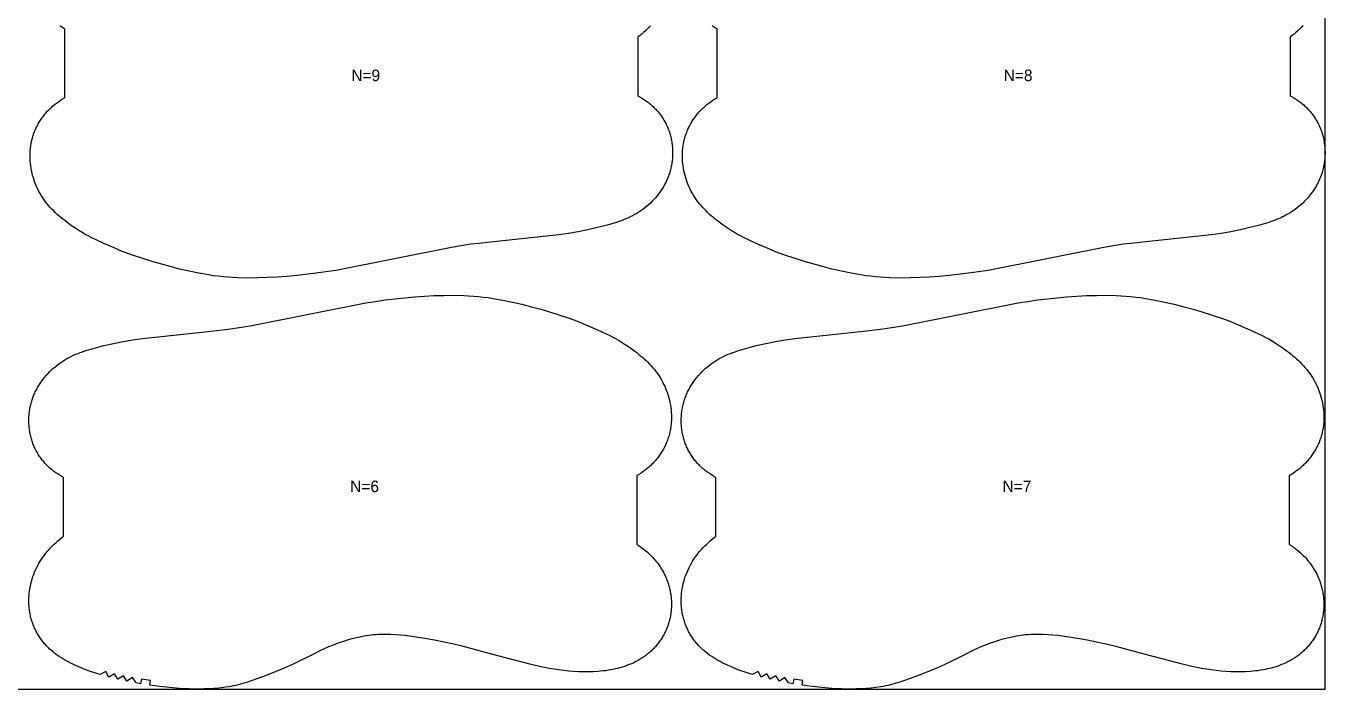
# Model space of a CAD drawing. Header units: inches. Extents: x 0 to 1970, y -81 to 1075.
# Drawn here: x 1409 to 1970, y -81 to 206 of the extents above; entities that cross this region are included whole.
import ezdxf

# ---------------------------------------------------------------- set-up
doc = ezdxf.new("R2010")
doc.units = ezdxf.units.IN

msp = doc.modelspace()

# ---------------------------------------------------------------- linework, layer by layer
at = {"layer": '1'}
for points in [[(0.4971, -81.331), (1970.2823, -81.331), (1970.2823, 1074.6588), (0.4971, 1074.6588), (0.4971, -81.331)], [(1581.2191, -59.444), (1572.8089, -58.2018), (1570.694, -57.9779), (1568.5747, -57.8054), (1566.4524, -57.6958), (1565.3905, -57.6683), (1564.3283, -57.661), (1563.2661, -57.675), (1562.2041, -57.7102), (1561.143, -57.7664), (1560.0829, -57.8431), (1559.0244, -57.9401), (1557.9678, -58.0569), (1556.9136, -58.1932), (1555.8621, -58.3487), (1554.8137, -58.523), (1553.7687, -58.7156), (1551.689, -59.1534), (1549.624, -59.6579), (1547.5747, -60.2248), (1545.5425, -60.8506), (1543.5296, -61.5352), (1541.5384, -62.2792), (1539.5715, -63.0833), (1537.6298, -63.9457), (1535.7088, -64.8545), (1532.7429, -66.331), (1524.2901, -70.5389), (1520.4179, -72.2934), (1516.4986, -73.9413), (1512.5431, -75.4979), (1508.5535, -76.9679), (1506.5453, -77.6683), (1504.5254, -78.3324), (1502.4906, -78.945), (1501.4668, -79.2273), (1500.438, -79.491), (1499.4042, -79.7346), (1498.3656, -79.9584), (1497.3227, -80.1628), (1496.2761, -80.3484), (1494.1735, -80.6653), (1492.0616, -80.9136), (1489.944, -81.098), (1487.8224, -81.2246), (1485.6981, -81.3001), (1483.5724, -81.331), (1481.4465, -81.3227), (1479.3213, -81.276), (1477.1975, -81.1907), (1475.0756, -81.0665), (1470.8399, -80.7071), (1466.6149, -80.2299), (1462.263, -79.6464), (1462.5492, -77.667), (1458.6361, -77.0615), (1458.3101, -79.0348), (1456.3386, -78.6981), (1454.7428, -76.3734), (1452.4085, -77.954), (1450.8779, -75.588), (1448.5009, -77.1006), (1447.0436, -74.6892), (1444.6213, -76.1282), (1443.2373, -73.6736), (1440.7723, -75.0391), (1438.951, -74.4776), (1437.1406, -73.8834), (1435.3435, -73.2516), (1433.5622, -72.5776), (1431.5965, -71.7703), (1429.6581, -70.8996), (1428.7005, -70.4389), (1427.7514, -69.9604), (1426.8114, -69.4636), (1425.881, -68.9478), (1424.9611, -68.4122), (1424.0534, -67.8557), (1423.1602, -67.2771), (1422.2835, -66.675), (1421.4253, -66.0482), (1420.5878, -65.3954), (1419.7731, -64.7154), (1419.3749, -64.3647), (1418.9833, -64.0068), (1418.5983, -63.6415), (1418.2202, -63.2688), (1417.8491, -62.889), (1417.4851, -62.5022), (1417.1284, -62.1086), (1416.779, -61.7083), (1416.4372, -61.3015), (1416.1029, -60.8883), (1415.7764, -60.4688), (1415.4578, -60.0433), (1415.1471, -59.6118), (1414.8446, -59.1746), (1414.5503, -58.7318), (1414.2644, -58.2835), (1413.987, -57.8298), (1413.7182, -57.3711), (1413.4582, -56.9073), (1413.207, -56.4387), (1412.9647, -55.9654), (1412.7313, -55.4877), (1412.5071, -55.0057), (1412.292, -54.5195), (1412.0862, -54.0294), (1411.8896, -53.5356), (1411.7025, -53.0382), (1411.5248, -52.5373), (1411.3567, -52.0332), (1411.1983, -51.5261), (1411.0496, -51.0161), (1410.9107, -50.5034), (1410.7816, -49.9882), (1410.6626, -49.4706), (1410.5536, -48.9509), (1410.4545, -48.4292), (1410.3654, -47.9057), (1410.2861, -47.3806), (1410.2166, -46.854), (1410.1567, -46.3262), (1410.1065, -45.7973), (1410.0658, -45.2675), (1410.0346, -44.737), (1410.0128, -44.2059), (1409.9971, -43.1429), (1410.0181, -42.0799), (1410.0752, -41.0185), (1410.1679, -39.9598), (1410.2956, -38.905), (1410.4578, -37.855), (1410.6538, -36.8106), (1410.8831, -35.7728), (1411.1451, -34.7425), (1411.4394, -33.7206), (1411.7652, -32.708), (1412.1222, -31.7057), (1412.5101, -30.7149), (1412.929, -29.7371), (1413.3788, -28.7734), (1413.8594, -27.8254), (1414.3707, -26.8942), (1414.9128, -25.9813), (1415.4855, -25.0879), (1416.0885, -24.2151), (1416.7201, -23.3626), (1417.3784, -22.53), (1418.0614, -21.7165), (1418.7671, -20.9216), (1419.4935, -20.1449), (1420.2388, -19.3856), (1421.0008, -18.6434), (1421.7779, -17.9175), (1422.5691, -17.2075), (1423.3737, -16.5129), (1424.1909, -15.8333), (1424.9971, -15.1975), (1424.9971, 10.1636), (1424.4186, 10.476), (1423.5005, 11.0121), (1422.6009, 11.5791), (1421.7216, 12.1767), (1421.2901, 12.4869), (1420.8641, 12.8048), (1420.444, 13.1302), (1420.0299, 13.4631), (1419.622, 13.8036), (1419.2205, 14.1515), (1418.8257, 14.507), (1418.4376, 14.8699), (1418.0565, 15.2402), (1417.6825, 15.6178), (1417.3159, 16.0025), (1416.9567, 16.3942), (1416.605, 16.7928), (1416.2612, 17.1981), (1415.9252, 17.6099), (1415.5974, 18.0282), (1415.2777, 18.4528), (1414.9664, 18.8835), (1414.6637, 19.3201), (1414.3696, 19.7626), (1414.0844, 20.2108), (1413.8082, 20.6646), (1413.5411, 21.1238), (1413.2833, 21.5882), (1413.0349, 22.0578), (1412.796, 22.5323), (1412.5667, 23.0115), (1412.3469, 23.4952), (1412.1368, 23.9831), (1411.9363, 24.4752), (1411.7454, 24.9712), (1411.5643, 25.4708), (1411.3929, 25.9738), (1411.2314, 26.4802), (1411.0797, 26.9896), (1410.9378, 27.5018), (1410.8058, 28.0166), (1410.6838, 28.5339), (1410.5718, 29.0534), (1410.4698, 29.5749), (1410.3779, 30.0982), (1410.2959, 30.6232), (1410.224, 31.1495), (1410.162, 31.6772), (1410.1099, 32.2059), (1410.0678, 32.7355), (1410.0354, 33.2659), (1410.0129, 33.7968), (1410.0001, 34.3281), (1409.9971, 34.8596), (1410.0037, 35.3911), (1410.02, 35.9224), (1410.046, 36.4534), (1410.0815, 36.9838), (1410.1266, 37.5136), (1410.1812, 38.0424), (1410.2453, 38.5703), (1410.3189, 39.0968), (1410.4019, 39.622), (1410.4943, 40.1455), (1410.5961, 40.6673), (1410.7073, 41.187), (1410.8279, 41.7047), (1410.9579, 42.22), (1411.0972, 42.7328), (1411.2458, 43.2429), (1411.4037, 43.7502), (1411.5709, 44.2544), (1411.7474, 44.7553), (1411.9331, 45.2529), (1412.1281, 45.7468), (1412.3322, 46.237), (1412.5456, 46.7232), (1412.7679, 47.2054), (1412.9992, 47.6834), (1413.2392, 48.1572), (1413.4877, 48.6266), (1413.7447, 49.0916), (1414.0099, 49.552), (1414.2831, 50.0078), (1414.8533, 50.9051), (1415.454, 51.7826), (1416.0838, 52.6396), (1416.7415, 53.4753), (1417.4259, 54.2889), (1418.1361, 55.0798), (1418.8712, 55.8475), (1419.6303, 56.5914), (1420.4125, 57.3108), (1421.217, 58.0053), (1422.0429, 58.6742), (1422.8892, 59.3169), (1423.7552, 59.933), (1424.6396, 60.5224), (1424.9971, 60.7454), (1425.5415, 61.085), (1426.4596, 61.6209), (1427.3929, 62.1299), (1428.3402, 62.6122), (1429.3004, 63.0675), (1430.2725, 63.4961), (1431.2553, 63.8982), (1432.2476, 64.2759), (1433.2483, 64.6318), (1434.2562, 64.9684), (1436.289, 65.5936), (1438.3367, 66.1719), (1442.4525, 67.2404), (1446.5937, 68.1967), (1450.7617, 69.0348), (1454.9538, 69.7432), (1459.1651, 70.32), (1488.76, 73.4555), (1493.7221, 74.0429), (1497.2028, 74.4549), (1505.5958, 75.8147), (1555.6383, 85.7322), (1559.8356, 86.4066), (1564.0452, 87.0037), (1572.4885, 88.0065), (1576.7231, 88.383), (1580.9646, 88.673), (1585.2106, 88.8816), (1589.4602, 89.0077), (1593.712, 89.0429), (1597.9622, 88.9547), (1600.0853, 88.8531), (1602.2059, 88.7101), (1604.3232, 88.5247), (1606.4362, 88.2958), (1608.5441, 88.0232), (1610.6466, 87.7097), (1614.8341, 86.9736), (1618.9976, 86.1141), (1623.1385, 85.1516), (1627.2582, 84.1017), (1631.3552, 82.9671), (1634.5688, 82.0139), (1639.4818, 80.4667), (1643.5155, 79.1193), (1645.5173, 78.405), (1647.5039, 77.6517), (1649.4727, 76.8542), (1651.4275, 76.0212), (1655.8472, 74.0429), (1659.192, 72.5457), (1661.1089, 71.6279), (1662.9991, 70.6594), (1663.9314, 70.151), (1664.8546, 69.626), (1666.6741, 68.5288), (1668.4576, 67.3723), (1670.2053, 66.1612), (1671.9162, 64.8986), (1672.7793, 64.218), (1673.5855, 63.5822), (1674.4027, 62.9026), (1675.2073, 62.208), (1675.9985, 61.498), (1676.7756, 60.7721), (1677.5376, 60.0299), (1678.2828, 59.2706), (1679.0093, 58.4939), (1679.715, 57.699), (1680.398, 56.8855), (1681.0563, 56.0529), (1681.6879, 55.2004), (1682.2909, 54.3276), (1682.8636, 53.4342), (1683.4057, 52.5213), (1683.917, 51.5901), (1684.3976, 50.6421), (1684.8474, 49.6784), (1685.2663, 48.7006), (1685.6542, 47.7098), (1686.0112, 46.7075), (1686.337, 45.6949), (1686.6312, 44.673), (1686.8933, 43.6427), (1687.1226, 42.6049), (1687.3186, 41.5605), (1687.4808, 40.5105), (1687.6085, 39.4557), (1687.7012, 38.397), (1687.7583, 37.3355), (1687.7793, 36.2726), (1687.7636, 35.2096), (1687.7418, 34.6785), (1687.7106, 34.148), (1687.6699, 33.6182), (1687.6197, 33.0893), (1687.5598, 32.5615), (1687.4903, 32.0349), (1687.411, 31.5098), (1687.3219, 30.9863), (1687.2228, 30.4646), (1687.1138, 29.9449), (1686.9947, 29.4273), (1686.8657, 28.9121), (1686.7268, 28.3994), (1686.5781, 27.8894), (1686.4196, 27.3823), (1686.2516, 26.8782), (1686.0739, 26.3773), (1685.8868, 25.8799), (1685.6902, 25.3861), (1685.4844, 24.896), (1685.2693, 24.4098), (1685.045, 23.9278), (1684.8117, 23.4501), (1684.5694, 22.9768), (1684.3182, 22.5082), (1684.0582, 22.0444), (1683.7894, 21.5857), (1683.512, 21.132), (1683.2261, 20.6837), (1682.9318, 20.2409), (1682.6293, 19.8037), (1682.3186, 19.3722), (1682, 18.9467), (1681.6735, 18.5272), (1681.3392, 18.114), (1680.9974, 17.7072), (1680.648, 17.3069), (1680.2913, 16.9133), (1679.9273, 16.5265), (1679.5562, 16.1467), (1679.1781, 15.774), (1678.7931, 15.4087), (1678.4015, 15.0508), (1678.0033, 14.7001), (1677.1886, 14.0201), (1676.3511, 13.3673), (1675.4929, 12.7405), (1674.6162, 12.1384), (1673.7229, 11.5598), (1672.8153, 11.0033), (1672.7793, 10.9824), (1672.7793, -18.6701), (1673.1368, -18.8931), (1674.0212, -19.4825), (1674.8871, -20.0986), (1675.7335, -20.7413), (1676.5594, -21.4102), (1677.3639, -22.1047), (1678.1461, -22.8241), (1678.9052, -23.568), (1679.6403, -24.3357), (1680.3505, -25.1266), (1681.0349, -25.9402), (1681.6926, -26.7759), (1682.3224, -27.6329), (1682.9231, -28.5104), (1683.4932, -29.4077), (1683.7665, -29.8635), (1684.0317, -30.3239), (1684.2887, -30.7889), (1684.5372, -31.2583), (1684.7772, -31.7321), (1685.0084, -32.2101), (1685.2308, -32.6923), (1685.4442, -33.1785), (1685.6483, -33.6687), (1685.8433, -34.1626), (1686.029, -34.6602), (1686.2055, -35.1611), (1686.3727, -35.6653), (1686.5306, -36.1726), (1686.6792, -36.6827), (1686.8185, -37.1955), (1686.9485, -37.7108), (1687.0691, -38.2285), (1687.1803, -38.7482), (1687.2821, -39.27), (1687.3745, -39.7935), (1687.4575, -40.3187), (1687.5311, -40.8452), (1687.5952, -41.3731), (1687.6498, -41.9019), (1687.6949, -42.4317), (1687.7304, -42.9621), (1687.7564, -43.4931), (1687.7727, -44.0244), (1687.7793, -44.5559), (1687.7763, -45.0874), (1687.7635, -45.6187), (1687.741, -46.1496), (1687.7086, -46.68), (1687.6664, -47.2096), (1687.6144, -47.7383), (1687.5524, -48.266), (1687.4804, -48.7923), (1687.3985, -49.3173), (1687.3066, -49.8406), (1687.2046, -50.3621), (1687.0926, -50.8816), (1686.9705, -51.3989), (1686.8386, -51.9137), (1686.6967, -52.4259), (1686.545, -52.9353), (1686.3834, -53.4417), (1686.2121, -53.9447), (1686.031, -54.4443), (1685.8401, -54.9403), (1685.6396, -55.4324), (1685.4294, -55.9203), (1685.2097, -56.404), (1684.9803, -56.8832), (1684.7415, -57.3577), (1684.4931, -57.8273), (1684.2353, -58.2917), (1683.9682, -58.7509), (1683.692, -59.2047), (1683.4068, -59.6529), (1683.1127, -60.0954), (1682.8099, -60.532), (1682.4987, -60.9627), (1682.179, -61.3873), (1681.8511, -61.8056), (1681.5152, -62.2174), (1681.1713, -62.6227), (1680.8197, -63.0213), (1680.4605, -63.413), (1680.0939, -63.7977), (1679.7199, -64.1753), (1679.3388, -64.5456), (1678.9507, -64.9085), (1678.5558, -65.2639), (1678.1544, -65.6119), (1677.7465, -65.9524), (1677.3324, -66.2853), (1676.9123, -66.6107), (1676.4863, -66.9286), (1676.0547, -67.2388), (1675.1755, -67.8364), (1674.2759, -68.4034), (1673.3577, -68.9395), (1672.4224, -69.4447), (1671.4714, -69.9187), (1670.506, -70.3621), (1669.5274, -70.7753), (1668.5366, -71.1589), (1667.5348, -71.5134), (1666.5233, -71.8393), (1665.5031, -72.1372), (1664.4755, -72.4075), (1663.4415, -72.6509), (1662.4018, -72.8686), (1661.3571, -73.062), (1660.3081, -73.2323), (1659.2555, -73.3809), (1658.1998, -73.509), (1656.0822, -73.7094), (1653.96, -73.8425), (1651.8355, -73.9111), (1649.7102, -73.9167), (1647.5858, -73.8605), (1645.4639, -73.7444), (1643.3454, -73.5725), (1641.2312, -73.3496), (1639.1219, -73.0802), (1637.0186, -72.7681), (1634.9224, -72.4133), (1632.8343, -72.015), (1630.7555, -71.5723), (1626.6254, -70.5675), (1610.6296, -66.331), (1597.8563, -62.948), (1593.7218, -61.9574), (1589.5702, -61.0406), (1585.402, -60.2037), (1581.2191, -59.444)], [(1863.2191, -59.444), (1854.8089, -58.2018), (1852.694, -57.9779), (1850.5747, -57.8054), (1848.4524, -57.6958), (1847.3905, -57.6683), (1846.3283, -57.661), (1845.2661, -57.675), (1844.2041, -57.7102), (1843.143, -57.7664), (1842.0829, -57.8431), (1841.0244, -57.9401), (1839.9678, -58.0569), (1838.9136, -58.1932), (1837.8621, -58.3487), (1836.8137, -58.523), (1835.7687, -58.7156), (1833.689, -59.1534), (1831.624, -59.6579), (1829.5747, -60.2248), (1827.5425, -60.8506), (1825.5296, -61.5352), (1823.5384, -62.2792), (1821.5715, -63.0833), (1819.6298, -63.9457), (1817.7088, -64.8545), (1814.7429, -66.331), (1806.2901, -70.5389), (1802.4179, -72.2934), (1798.4986, -73.9413), (1794.5431, -75.4979), (1790.5535, -76.9679), (1788.5453, -77.6683), (1786.5254, -78.3324), (1784.4906, -78.945), (1783.4668, -79.2273), (1782.438, -79.491), (1781.4042, -79.7346), (1780.3656, -79.9584), (1779.3227, -80.1628), (1778.2761, -80.3484), (1776.1735, -80.6653), (1774.0616, -80.9136), (1771.944, -81.098), (1769.8224, -81.2246), (1767.6981, -81.3001), (1765.5724, -81.331), (1763.4465, -81.3227), (1761.3213, -81.276), (1759.1975, -81.1907), (1757.0756, -81.0665), (1752.8399, -80.7071), (1748.6149, -80.2299), (1744.263, -79.6464), (1744.5492, -77.667), (1740.6361, -77.0615), (1740.3101, -79.0348), (1738.3386, -78.6981), (1736.7428, -76.3734), (1734.4085, -77.954), (1732.8779, -75.588), (1730.5009, -77.1006), (1729.0436, -74.6892), (1726.6213, -76.1282), (1725.2373, -73.6736), (1722.7723, -75.0391), (1720.951, -74.4776), (1719.1406, -73.8834), (1717.3435, -73.2516), (1715.5622, -72.5776), (1713.5965, -71.7703), (1711.6581, -70.8996), (1710.7005, -70.4389), (1709.7514, -69.9604), (1708.8114, -69.4636), (1707.881, -68.9478), (1706.9611, -68.4122), (1706.0534, -67.8557), (1705.1602, -67.2771), (1704.2835, -66.675), (1703.4253, -66.0482), (1702.5878, -65.3954), (1701.7731, -64.7154), (1701.3749, -64.3647), (1700.9833, -64.0068), (1700.5983, -63.6415), (1700.2202, -63.2688), (1699.8491, -62.889), (1699.4851, -62.5022), (1699.1284, -62.1086), (1698.779, -61.7083), (1698.4372, -61.3015), (1698.1029, -60.8883), (1697.7764, -60.4688), (1697.4578, -60.0433), (1697.1471, -59.6118), (1696.8446, -59.1746), (1696.5503, -58.7318), (1696.2644, -58.2835), (1695.987, -57.8298), (1695.7182, -57.3711), (1695.4582, -56.9073), (1695.207, -56.4387), (1694.9647, -55.9654), (1694.7313, -55.4877), (1694.5071, -55.0057), (1694.292, -54.5195), (1694.0862, -54.0294), (1693.8896, -53.5356), (1693.7025, -53.0382), (1693.5248, -52.5373), (1693.3567, -52.0332), (1693.1983, -51.5261), (1693.0496, -51.0161), (1692.9107, -50.5034), (1692.7816, -49.9882), (1692.6626, -49.4706), (1692.5536, -48.9509), (1692.4545, -48.4292), (1692.3654, -47.9057), (1692.2861, -47.3806), (1692.2166, -46.854), (1692.1567, -46.3262), (1692.1065, -45.7973), (1692.0658, -45.2675), (1692.0346, -44.737), (1692.0128, -44.2059), (1691.9971, -43.1429), (1692.0181, -42.0799), (1692.0752, -41.0185), (1692.1679, -39.9598), (1692.2956, -38.905), (1692.4578, -37.855), (1692.6538, -36.8106), (1692.8831, -35.7728), (1693.1451, -34.7425), (1693.4394, -33.7206), (1693.7652, -32.708), (1694.1222, -31.7057), (1694.5101, -30.7149), (1694.929, -29.7371), (1695.3788, -28.7734), (1695.8594, -27.8254), (1696.3707, -26.8942), (1696.9128, -25.9813), (1697.4855, -25.0879), (1698.0885, -24.2151), (1698.7201, -23.3626), (1699.3784, -22.53), (1700.0614, -21.7165), (1700.7671, -20.9216), (1701.4935, -20.1449), (1702.2388, -19.3856), (1703.0008, -18.6434), (1703.7779, -17.9175), (1704.5691, -17.2075), (1705.3737, -16.5129), (1706.1909, -15.8333), (1706.9971, -15.1975), (1706.9971, 10.1636), (1706.4186, 10.476), (1705.5005, 11.0121), (1704.6009, 11.5791), (1703.7216, 12.1767), (1703.2901, 12.4869), (1702.8641, 12.8048), (1702.444, 13.1302), (1702.0299, 13.4631), (1701.622, 13.8036), (1701.2205, 14.1515), (1700.8257, 14.507), (1700.4376, 14.8699), (1700.0565, 15.2402), (1699.6825, 15.6178), (1699.3159, 16.0025), (1698.9567, 16.3942), (1698.605, 16.7928), (1698.2612, 17.1981), (1697.9252, 17.6099), (1697.5974, 18.0282), (1697.2777, 18.4528), (1696.9664, 18.8835), (1696.6637, 19.3201), (1696.3696, 19.7626), (1696.0844, 20.2108), (1695.8082, 20.6646), (1695.5411, 21.1238), (1695.2833, 21.5882), (1695.0349, 22.0578), (1694.796, 22.5323), (1694.5667, 23.0115), (1694.3469, 23.4952), (1694.1368, 23.9831), (1693.9363, 24.4752), (1693.7454, 24.9712), (1693.5643, 25.4708), (1693.3929, 25.9738), (1693.2314, 26.4802), (1693.0797, 26.9896), (1692.9378, 27.5018), (1692.8058, 28.0166), (1692.6838, 28.5339), (1692.5718, 29.0534), (1692.4698, 29.5749), (1692.3779, 30.0982), (1692.2959, 30.6232), (1692.224, 31.1495), (1692.162, 31.6772), (1692.1099, 32.2059), (1692.0678, 32.7355), (1692.0354, 33.2659), (1692.0129, 33.7968), (1692.0001, 34.3281), (1691.9971, 34.8596), (1692.0037, 35.3911), (1692.02, 35.9224), (1692.046, 36.4534), (1692.0815, 36.9838), (1692.1266, 37.5136), (1692.1812, 38.0424), (1692.2453, 38.5703), (1692.3189, 39.0968), (1692.4019, 39.622), (1692.4943, 40.1455), (1692.5961, 40.6673), (1692.7073, 41.187), (1692.8279, 41.7047), (1692.9579, 42.22), (1693.0972, 42.7328), (1693.2458, 43.2429), (1693.4037, 43.7502), (1693.5709, 44.2544), (1693.7474, 44.7553), (1693.9331, 45.2529), (1694.1281, 45.7468), (1694.3322, 46.237), (1694.5456, 46.7232), (1694.7679, 47.2054), (1694.9992, 47.6834), (1695.2392, 48.1572), (1695.4877, 48.6266), (1695.7447, 49.0916), (1696.0099, 49.552), (1696.2831, 50.0078), (1696.8533, 50.9051), (1697.454, 51.7826), (1698.0838, 52.6396), (1698.7415, 53.4753), (1699.4259, 54.2889), (1700.1361, 55.0798), (1700.8712, 55.8475), (1701.6303, 56.5914), (1702.4125, 57.3108), (1703.217, 58.0053), (1704.0429, 58.6742), (1704.8892, 59.3169), (1705.7552, 59.933), (1706.6396, 60.5224), (1706.9971, 60.7454), (1707.5415, 61.085), (1708.4596, 61.6209), (1709.3929, 62.1299), (1710.3402, 62.6122), (1711.3004, 63.0675), (1712.2725, 63.4961), (1713.2553, 63.8982), (1714.2476, 64.2759), (1715.2483, 64.6318), (1716.2562, 64.9684), (1718.289, 65.5936), (1720.3367, 66.1719), (1724.4525, 67.2404), (1728.5937, 68.1967), (1732.7617, 69.0348), (1736.9538, 69.7432), (1741.1651, 70.32), (1770.76, 73.4555), (1775.7221, 74.0429), (1779.2028, 74.4549), (1787.5958, 75.8147), (1837.6383, 85.7322), (1841.8356, 86.4066), (1846.0452, 87.0037), (1854.4885, 88.0065), (1858.7231, 88.383), (1862.9646, 88.673), (1867.2106, 88.8816), (1871.4602, 89.0077), (1875.712, 89.0429), (1879.9622, 88.9547), (1882.0853, 88.8531), (1884.2059, 88.7101), (1886.3232, 88.5247), (1888.4362, 88.2958), (1890.5441, 88.0232), (1892.6466, 87.7097), (1896.8341, 86.9736), (1900.9976, 86.1141), (1905.1385, 85.1516), (1909.2582, 84.1017), (1913.3552, 82.9671), (1916.5688, 82.0139), (1921.4818, 80.4667), (1925.5155, 79.1193), (1927.5173, 78.405), (1929.5039, 77.6517), (1931.4727, 76.8542), (1933.4275, 76.0212), (1937.8472, 74.0429), (1941.192, 72.5457), (1943.1089, 71.6279), (1944.9991, 70.6594), (1945.9314, 70.151), (1946.8546, 69.626), (1948.6741, 68.5288), (1950.4576, 67.3723), (1952.2053, 66.1612), (1953.9162, 64.8986), (1954.7793, 64.218), (1955.5855, 63.5822), (1956.4027, 62.9026), (1957.2073, 62.208), (1957.9985, 61.498), (1958.7756, 60.7721), (1959.5376, 60.0299), (1960.2828, 59.2706), (1961.0093, 58.4939), (1961.715, 57.699), (1962.398, 56.8855), (1963.0563, 56.0529), (1963.6879, 55.2004), (1964.2909, 54.3276), (1964.8636, 53.4342), (1965.4057, 52.5213), (1965.917, 51.5901), (1966.3976, 50.6421), (1966.8474, 49.6784), (1967.2663, 48.7006), (1967.6542, 47.7098), (1968.0112, 46.7075), (1968.337, 45.6949), (1968.6312, 44.673), (1968.8933, 43.6427), (1969.1226, 42.6049), (1969.3186, 41.5605), (1969.4808, 40.5105), (1969.6085, 39.4557), (1969.7012, 38.397), (1969.7583, 37.3355), (1969.7793, 36.2726), (1969.7636, 35.2096), (1969.7418, 34.6785), (1969.7106, 34.148), (1969.6699, 33.6182), (1969.6197, 33.0893), (1969.5598, 32.5615), (1969.4903, 32.0349), (1969.411, 31.5098), (1969.3219, 30.9863), (1969.2228, 30.4646), (1969.1138, 29.9449), (1968.9947, 29.4273), (1968.8657, 28.9121), (1968.7268, 28.3994), (1968.5781, 27.8894), (1968.4196, 27.3823), (1968.2516, 26.8782), (1968.0739, 26.3773), (1967.8868, 25.8799), (1967.6902, 25.3861), (1967.4844, 24.896), (1967.2693, 24.4098), (1967.045, 23.9278), (1966.8117, 23.4501), (1966.5694, 22.9768), (1966.3182, 22.5082), (1966.0582, 22.0444), (1965.7894, 21.5857), (1965.512, 21.132), (1965.2261, 20.6837), (1964.9318, 20.2409), (1964.6293, 19.8037), (1964.3186, 19.3722), (1964, 18.9467), (1963.6735, 18.5272), (1963.3392, 18.114), (1962.9974, 17.7072), (1962.648, 17.3069), (1962.2913, 16.9133), (1961.9273, 16.5265), (1961.5562, 16.1467), (1961.1781, 15.774), (1960.7931, 15.4087), (1960.4015, 15.0508), (1960.0033, 14.7001), (1959.1886, 14.0201), (1958.3511, 13.3673), (1957.4929, 12.7405), (1956.6162, 12.1384), (1955.7229, 11.5598), (1954.8153, 11.0033), (1954.7793, 10.9824), (1954.7793, -18.6701), (1955.1368, -18.8931), (1956.0212, -19.4825), (1956.8871, -20.0986), (1957.7335, -20.7413), (1958.5594, -21.4102), (1959.3639, -22.1047), (1960.1461, -22.8241), (1960.9052, -23.568), (1961.6403, -24.3357), (1962.3505, -25.1266), (1963.0349, -25.9402), (1963.6926, -26.7759), (1964.3224, -27.6329), (1964.9231, -28.5104), (1965.4932, -29.4077), (1965.7665, -29.8635), (1966.0317, -30.3239), (1966.2887, -30.7889), (1966.5372, -31.2583), (1966.7772, -31.7321), (1967.0084, -32.2101), (1967.2308, -32.6923), (1967.4442, -33.1785), (1967.6483, -33.6687), (1967.8433, -34.1626), (1968.029, -34.6602), (1968.2055, -35.1611), (1968.3727, -35.6653), (1968.5306, -36.1726), (1968.6792, -36.6827), (1968.8185, -37.1955), (1968.9485, -37.7108), (1969.0691, -38.2285), (1969.1803, -38.7482), (1969.2821, -39.27), (1969.3745, -39.7935), (1969.4575, -40.3187), (1969.5311, -40.8452), (1969.5952, -41.3731), (1969.6498, -41.9019), (1969.6949, -42.4317), (1969.7304, -42.9621), (1969.7564, -43.4931), (1969.7727, -44.0244), (1969.7793, -44.5559), (1969.7763, -45.0874), (1969.7635, -45.6187), (1969.741, -46.1496), (1969.7086, -46.68), (1969.6664, -47.2096), (1969.6144, -47.7383), (1969.5524, -48.266), (1969.4804, -48.7923), (1969.3985, -49.3173), (1969.3066, -49.8406), (1969.2046, -50.3621), (1969.0926, -50.8816), (1968.9705, -51.3989), (1968.8386, -51.9137), (1968.6967, -52.4259), (1968.545, -52.9353), (1968.3834, -53.4417), (1968.2121, -53.9447), (1968.031, -54.4443), (1967.8401, -54.9403), (1967.6396, -55.4324), (1967.4294, -55.9203), (1967.2097, -56.404), (1966.9803, -56.8832), (1966.7415, -57.3577), (1966.4931, -57.8273), (1966.2353, -58.2917), (1965.9682, -58.7509), (1965.692, -59.2047), (1965.4068, -59.6529), (1965.1127, -60.0954), (1964.8099, -60.532), (1964.4987, -60.9627), (1964.179, -61.3873), (1963.8511, -61.8056), (1963.5152, -62.2174), (1963.1713, -62.6227), (1962.8197, -63.0213), (1962.4605, -63.413), (1962.0939, -63.7977), (1961.7199, -64.1753), (1961.3388, -64.5456), (1960.9507, -64.9085), (1960.5558, -65.2639), (1960.1544, -65.6119), (1959.7465, -65.9524), (1959.3324, -66.2853), (1958.9123, -66.6107), (1958.4863, -66.9286), (1958.0547, -67.2388), (1957.1755, -67.8364), (1956.2759, -68.4034), (1955.3577, -68.9395), (1954.4224, -69.4447), (1953.4714, -69.9187), (1952.506, -70.3621), (1951.5274, -70.7753), (1950.5366, -71.1589), (1949.5348, -71.5134), (1948.5233, -71.8393), (1947.5031, -72.1372), (1946.4755, -72.4075), (1945.4415, -72.6509), (1944.4018, -72.8686), (1943.3571, -73.062), (1942.3081, -73.2323), (1941.2555, -73.3809), (1940.1998, -73.509), (1938.0822, -73.7094), (1935.96, -73.8425), (1933.8355, -73.9111), (1931.7102, -73.9167), (1929.5858, -73.8605), (1927.4639, -73.7444), (1925.3454, -73.5725), (1923.2312, -73.3496), (1921.1219, -73.0802), (1919.0186, -72.7681), (1916.9224, -72.4133), (1914.8343, -72.015), (1912.7555, -71.5723), (1908.6254, -70.5675), (1892.6296, -66.331), (1879.8563, -62.948), (1875.7218, -61.9574), (1871.5702, -61.0406), (1867.402, -60.2037), (1863.2191, -59.444)]]:
    msp.add_lwpolyline(points, close=True, dxfattribs=at)
for points in [[(1678.7858, 205.6877), (1678.0406, 204.9285), (1677.2785, 204.1862), (1676.5014, 203.4603), (1675.7102, 202.7503), (1674.9056, 202.0558), (1674.0885, 201.3761), (1673.2823, 200.7404), (1673.2823, 175.3793), (1673.8607, 175.0669), (1674.7789, 174.5307), (1675.6784, 173.9638), (1676.5577, 173.3662), (1676.9893, 173.0559), (1677.4152, 172.7381), (1677.8353, 172.4127), (1678.2494, 172.0797), (1678.6573, 171.7393), (1679.0588, 171.3913), (1679.4537, 171.0359), (1679.8417, 170.673), (1680.2228, 170.3027), (1680.5968, 169.9251), (1680.9635, 169.5403), (1681.3227, 169.1486), (1681.6743, 168.75), (1682.0181, 168.3448), (1682.3541, 167.9329), (1682.682, 167.5146), (1683.0016, 167.0901), (1683.3129, 166.6594), (1683.6156, 166.2227), (1683.9097, 165.7802), (1684.1949, 165.332), (1684.4712, 164.8782), (1684.7383, 164.4191), (1684.9961, 163.9546), (1685.2444, 163.485), (1685.4833, 163.0106), (1685.7126, 162.5314), (1685.9324, 162.0477), (1686.1426, 161.5597), (1686.3431, 161.0676), (1686.5339, 160.5717), (1686.715, 160.0721), (1686.8864, 159.569), (1687.0479, 159.0627), (1687.1997, 158.5533), (1687.3415, 158.0411), (1687.4735, 157.5262), (1687.5955, 157.0089), (1687.7075, 156.4894), (1687.8095, 155.9679), (1687.9015, 155.4446), (1687.9834, 154.9197), (1688.0553, 154.3933), (1688.1173, 153.8657), (1688.1694, 153.3369), (1688.2116, 152.8073), (1688.2439, 152.2769), (1688.2665, 151.746), (1688.2792, 151.2147), (1688.2823, 150.6833), (1688.2756, 150.1518), (1688.2593, 149.6205), (1688.2334, 149.0895), (1688.1978, 148.559), (1688.1527, 148.0293), (1688.0981, 147.5004), (1688.034, 146.9726), (1687.9605, 146.446), (1687.8775, 145.9209), (1687.7851, 145.3973), (1687.6832, 144.8756), (1687.572, 144.3558), (1687.4514, 143.8382), (1687.3214, 143.3228), (1687.1821, 142.81), (1687.0335, 142.2999), (1686.8756, 141.7927), (1686.7084, 141.2885), (1686.5319, 140.7875), (1686.3462, 140.29), (1686.1513, 139.796), (1685.9471, 139.3059), (1685.7338, 138.8196), (1685.5114, 138.3374), (1685.2801, 137.8594), (1685.0401, 137.3856), (1684.7916, 136.9162), (1684.5347, 136.4512), (1684.2695, 135.9908), (1683.9962, 135.535), (1683.426, 134.6377), (1682.8254, 133.7602), (1682.1956, 132.9032), (1681.5378, 132.0676), (1680.8534, 131.254), (1680.1432, 130.463), (1679.4081, 129.6953), (1678.649, 128.9515), (1677.8668, 128.232), (1677.0623, 127.5376), (1676.2365, 126.8687), (1675.3901, 126.2259), (1674.5241, 125.6098), (1673.6397, 125.0204), (1673.2823, 124.7975), (1672.7379, 124.4578), (1671.8197, 123.922), (1670.8865, 123.4129), (1669.9392, 122.9307), (1668.9789, 122.4753), (1668.0068, 122.0468), (1667.0241, 121.6447), (1666.0318, 121.267), (1665.0311, 120.9111), (1664.0232, 120.5745), (1661.9904, 119.9492), (1659.9427, 119.3709), (1655.8268, 118.3025), (1651.6857, 117.3461), (1647.5176, 116.5081), (1643.3256, 115.7997), (1639.1143, 115.2228), (1609.5194, 112.0874), (1604.5572, 111.5), (1601.0765, 111.088), (1592.6835, 109.7282), (1542.641, 99.8107), (1538.4437, 99.1362), (1534.2341, 98.5392), (1525.7909, 97.5363), (1521.5563, 97.1598), (1517.3148, 96.8698), (1513.0687, 96.6612), (1508.8191, 96.5351), (1504.5673, 96.5), (1500.3171, 96.5882), (1498.1941, 96.6898), (1496.0734, 96.8328), (1493.9561, 97.0182), (1491.8431, 97.247), (1489.7352, 97.5196), (1487.6327, 97.8332), (1483.4452, 98.5692), (1479.2817, 99.4287), (1475.1409, 100.3913), (1471.0211, 101.4412), (1466.9242, 102.5758), (1463.7106, 103.529), (1458.7976, 105.0761), (1454.7639, 106.4235), (1452.762, 107.1378), (1450.7755, 107.8911), (1448.8067, 108.6887), (1446.8519, 109.5216), (1442.4321, 111.5), (1439.0873, 112.9972), (1437.1704, 113.9149), (1435.2802, 114.8835), (1434.3479, 115.3919), (1433.4247, 115.9168), (1431.6052, 117.0141), (1429.8217, 118.1706), (1428.0741, 119.3817), (1426.3631, 120.6442), (1425.5, 121.3249), (1424.6938, 121.9606), (1423.8766, 122.6403), (1423.0721, 123.3348), (1422.2809, 124.0448), (1421.5038, 124.7707), (1420.7417, 125.513), (1419.9965, 126.2722), (1419.27, 127.049), (1418.5643, 127.8438), (1417.8814, 128.6573), (1417.2231, 129.49), (1416.5915, 130.3425), (1415.9885, 131.2152), (1415.4157, 132.1086), (1414.8737, 133.0216), (1414.3623, 133.9527), (1413.8817, 134.9008), (1413.432, 135.8644), (1413.0131, 136.8423), (1412.6251, 137.833), (1412.2681, 138.8353), (1411.9423, 139.8479), (1411.6481, 140.8698), (1411.386, 141.9001), (1411.1567, 142.938), (1410.9607, 143.9823), (1410.7986, 145.0324), (1410.6709, 146.0872), (1410.5781, 147.1458), (1410.521, 148.2073), (1410.5, 149.2703), (1410.5157, 150.3333), (1410.5375, 150.8643), (1410.5687, 151.3948), (1410.6094, 151.9246), (1410.6597, 152.4535), (1410.7195, 152.9814), (1410.789, 153.5079), (1410.8683, 154.0331), (1410.9575, 154.5566), (1411.0565, 155.0783), (1411.1655, 155.598), (1411.2846, 156.1156), (1411.4136, 156.6308), (1411.5525, 157.1435), (1411.7012, 157.6535), (1411.8597, 158.1606), (1412.0278, 158.6647), (1412.2054, 159.1655), (1412.3926, 159.6629), (1412.5891, 160.1568), (1412.795, 160.6469), (1413.01, 161.133), (1413.2343, 161.615), (1413.4676, 162.0928), (1413.7099, 162.566), (1413.9611, 163.0346), (1414.2212, 163.4984), (1414.49, 163.9572), (1414.7674, 164.4108), (1415.0533, 164.8591), (1415.3476, 165.302), (1415.6501, 165.7392), (1415.9607, 166.1706), (1416.2794, 166.5962), (1416.6059, 167.0156), (1416.9401, 167.4288), (1417.282, 167.8357), (1417.6313, 168.236), (1417.9881, 168.6296), (1418.3521, 169.0164), (1418.7232, 169.3962), (1419.1012, 169.7688), (1419.4862, 170.1341), (1419.8779, 170.4921), (1420.276, 170.8427), (1421.0907, 171.5228), (1421.9282, 172.1756), (1422.7864, 172.8024), (1423.6632, 173.4045), (1424.5564, 173.9831), (1425.464, 174.5396), (1425.5, 174.5605), (1425.5, 204.213), (1425.1426, 204.4359), (1424.2581, 205.0253), (1423.3922, 205.6414)], [(1960.7858, 205.6877), (1960.0406, 204.9285), (1959.2785, 204.1862), (1958.5014, 203.4603), (1957.7102, 202.7503), (1956.9056, 202.0558), (1956.0885, 201.3761), (1955.2823, 200.7404), (1955.2823, 175.3793), (1955.8607, 175.0669), (1956.7789, 174.5307), (1957.6784, 173.9638), (1958.5577, 173.3662), (1958.9893, 173.0559), (1959.4152, 172.7381), (1959.8353, 172.4127), (1960.2494, 172.0797), (1960.6573, 171.7393), (1961.0588, 171.3913), (1961.4537, 171.0359), (1961.8417, 170.673), (1962.2228, 170.3027), (1962.5968, 169.9251), (1962.9635, 169.5403), (1963.3227, 169.1486), (1963.6743, 168.75), (1964.0181, 168.3448), (1964.3541, 167.9329), (1964.682, 167.5146), (1965.0016, 167.0901), (1965.3129, 166.6594), (1965.6156, 166.2227), (1965.9097, 165.7802), (1966.1949, 165.332), (1966.4712, 164.8782), (1966.7383, 164.4191), (1966.9961, 163.9546), (1967.2444, 163.485), (1967.4833, 163.0106), (1967.7126, 162.5314), (1967.9324, 162.0477), (1968.1426, 161.5597), (1968.3431, 161.0676), (1968.5339, 160.5717), (1968.715, 160.0721), (1968.8864, 159.569), (1969.0479, 159.0627), (1969.1997, 158.5533), (1969.3415, 158.0411), (1969.4735, 157.5262), (1969.5955, 157.0089), (1969.7075, 156.4894), (1969.8095, 155.9679), (1969.9015, 155.4446), (1969.9834, 154.9197), (1970.0553, 154.3933), (1970.1173, 153.8657), (1970.1694, 153.3369), (1970.2116, 152.8073), (1970.2439, 152.2769), (1970.2665, 151.746), (1970.2792, 151.2147), (1970.2823, 150.6833), (1970.2756, 150.1518), (1970.2593, 149.6205), (1970.2334, 149.0895), (1970.1978, 148.559), (1970.1527, 148.0293), (1970.0981, 147.5004), (1970.034, 146.9726), (1969.9605, 146.446), (1969.8775, 145.9209), (1969.7851, 145.3973), (1969.6832, 144.8756), (1969.572, 144.3558), (1969.4514, 143.8382), (1969.3214, 143.3228), (1969.1821, 142.81), (1969.0335, 142.2999), (1968.8756, 141.7927), (1968.7084, 141.2885), (1968.5319, 140.7875), (1968.3462, 140.29), (1968.1513, 139.796), (1967.9471, 139.3059), (1967.7338, 138.8196), (1967.5114, 138.3374), (1967.2801, 137.8594), (1967.0401, 137.3856), (1966.7916, 136.9162), (1966.5347, 136.4512), (1966.2695, 135.9908), (1965.9962, 135.535), (1965.426, 134.6377), (1964.8254, 133.7602), (1964.1956, 132.9032), (1963.5378, 132.0676), (1962.8534, 131.254), (1962.1432, 130.463), (1961.4081, 129.6953), (1960.649, 128.9515), (1959.8668, 128.232), (1959.0623, 127.5376), (1958.2365, 126.8687), (1957.3901, 126.2259), (1956.5241, 125.6098), (1955.6397, 125.0204), (1955.2823, 124.7975), (1954.7379, 124.4578), (1953.8197, 123.922), (1952.8865, 123.4129), (1951.9392, 122.9307), (1950.9789, 122.4753), (1950.0068, 122.0468), (1949.0241, 121.6447), (1948.0318, 121.267), (1947.0311, 120.9111), (1946.0232, 120.5745), (1943.9904, 119.9492), (1941.9427, 119.3709), (1937.8268, 118.3025), (1933.6857, 117.3461), (1929.5176, 116.5081), (1925.3256, 115.7997), (1921.1143, 115.2228), (1891.5194, 112.0874), (1886.5572, 111.5), (1883.0765, 111.088), (1874.6835, 109.7282), (1824.641, 99.8107), (1820.4437, 99.1362), (1816.2341, 98.5392), (1807.7909, 97.5363), (1803.5563, 97.1598), (1799.3148, 96.8698), (1795.0687, 96.6612), (1790.8191, 96.5351), (1786.5673, 96.5), (1782.3171, 96.5882), (1780.1941, 96.6898), (1778.0734, 96.8328), (1775.9561, 97.0182), (1773.8431, 97.247), (1771.7352, 97.5196), (1769.6327, 97.8332), (1765.4452, 98.5692), (1761.2817, 99.4287), (1757.1409, 100.3913), (1753.0211, 101.4412), (1748.9242, 102.5758), (1745.7106, 103.529), (1740.7976, 105.0761), (1736.7639, 106.4235), (1734.762, 107.1378), (1732.7755, 107.8911), (1730.8067, 108.6887), (1728.8519, 109.5216), (1724.4321, 111.5), (1721.0873, 112.9972), (1719.1704, 113.9149), (1717.2802, 114.8835), (1716.3479, 115.3919), (1715.4247, 115.9168), (1713.6052, 117.0141), (1711.8217, 118.1706), (1710.0741, 119.3817), (1708.3631, 120.6442), (1707.5, 121.3249), (1706.6938, 121.9606), (1705.8766, 122.6403), (1705.0721, 123.3348), (1704.2809, 124.0448), (1703.5038, 124.7707), (1702.7417, 125.513), (1701.9965, 126.2722), (1701.27, 127.049), (1700.5643, 127.8438), (1699.8814, 128.6573), (1699.2231, 129.49), (1698.5915, 130.3425), (1697.9885, 131.2152), (1697.4157, 132.1086), (1696.8737, 133.0216), (1696.3623, 133.9527), (1695.8817, 134.9008), (1695.432, 135.8644), (1695.0131, 136.8423), (1694.6251, 137.833), (1694.2681, 138.8353), (1693.9423, 139.8479), (1693.6481, 140.8698), (1693.386, 141.9001), (1693.1567, 142.938), (1692.9607, 143.9823), (1692.7986, 145.0324), (1692.6709, 146.0872), (1692.5781, 147.1458), (1692.521, 148.2073), (1692.5, 149.2703), (1692.5157, 150.3333), (1692.5375, 150.8643), (1692.5687, 151.3948), (1692.6094, 151.9246), (1692.6597, 152.4535), (1692.7195, 152.9814), (1692.789, 153.5079), (1692.8683, 154.0331), (1692.9575, 154.5566), (1693.0565, 155.0783), (1693.1655, 155.598), (1693.2846, 156.1156), (1693.4136, 156.6308), (1693.5525, 157.1435), (1693.7012, 157.6535), (1693.8597, 158.1606), (1694.0278, 158.6647), (1694.2054, 159.1655), (1694.3926, 159.6629), (1694.5891, 160.1568), (1694.795, 160.6469), (1695.01, 161.133), (1695.2343, 161.615), (1695.4676, 162.0928), (1695.7099, 162.566), (1695.9611, 163.0346), (1696.2212, 163.4984), (1696.49, 163.9572), (1696.7674, 164.4108), (1697.0533, 164.8591), (1697.3476, 165.302), (1697.6501, 165.7392), (1697.9607, 166.1706), (1698.2794, 166.5962), (1698.6059, 167.0156), (1698.9401, 167.4288), (1699.282, 167.8357), (1699.6313, 168.236), (1699.9881, 168.6296), (1700.3521, 169.0164), (1700.7232, 169.3962), (1701.1012, 169.7688), (1701.4862, 170.1341), (1701.8779, 170.4921), (1702.276, 170.8427), (1703.0907, 171.5228), (1703.9282, 172.1756), (1704.7864, 172.8024), (1705.6632, 173.4045), (1706.5564, 173.9831), (1707.464, 174.5396), (1707.5, 174.5605), (1707.5, 204.213), (1707.1426, 204.4359), (1706.2581, 205.0253), (1705.3922, 205.6414)]]:
    msp.add_lwpolyline(points, dxfattribs=at)

# ---------------------------------------------------------------- texts
for s, p in [('N=9', (1549.3911, 181.6869)), ('N=8', (1831.3911, 181.6869)), ('N=6', (1548.8882, 3.8559)), ('N=7', (1830.8882, 3.8559))]:
    msp.add_text(s, height=5, dxfattribs=at).set_placement(p)

doc.saveas('drawing.dxf')
